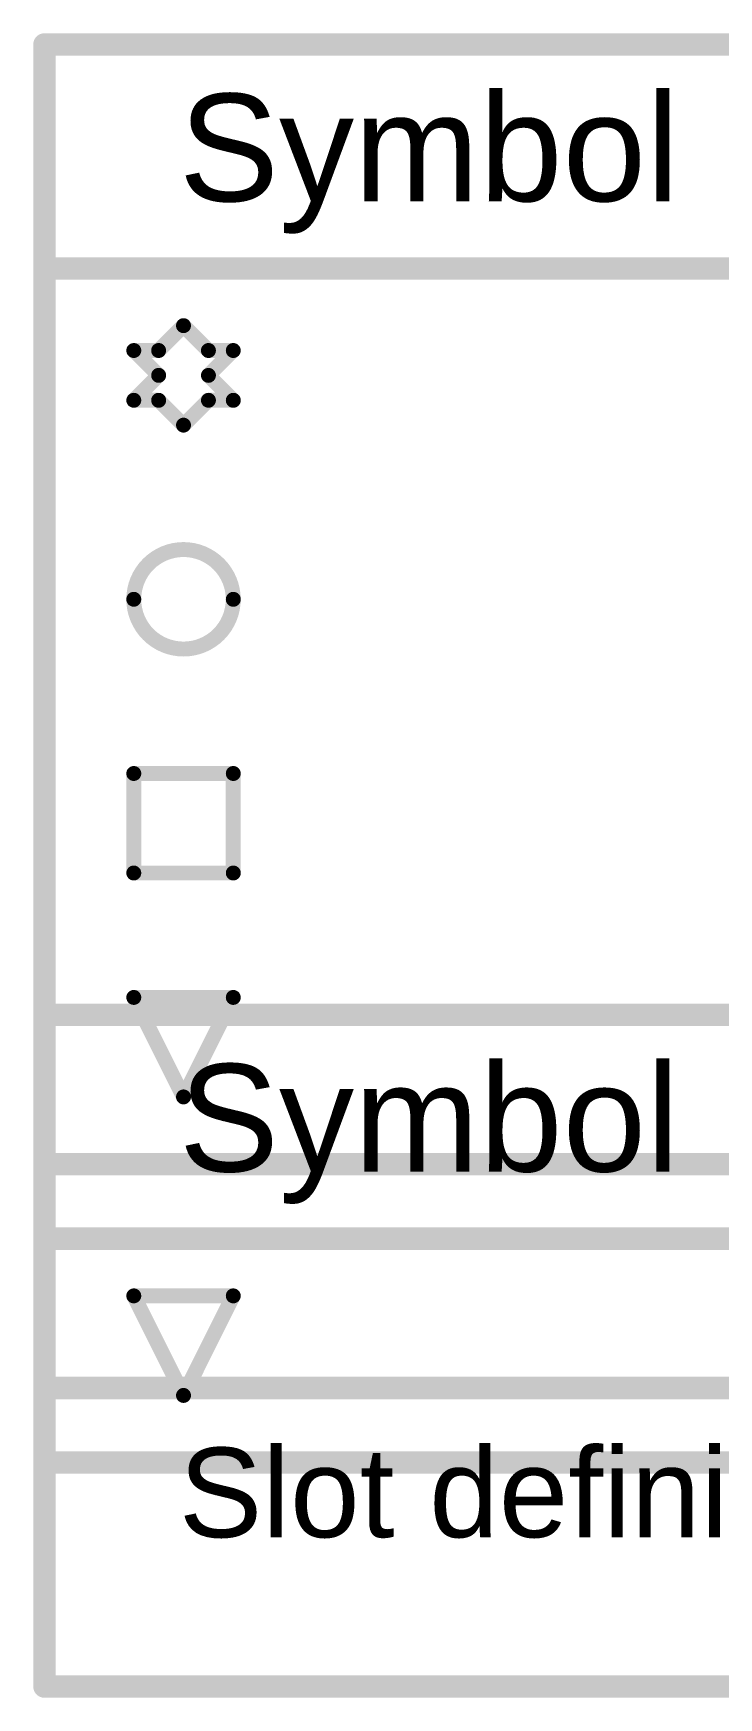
# Model space of a CAD drawing. Header units: inches. Extents: x -6 to 283, y -12 to 154.
# Drawn here: x 12.63 to 24.29, y 39.83 to 68.15 of the extents above; entities that cross this region are included whole.
import ezdxf

# ---------------------------------------------------------------- set-up
doc = ezdxf.new("R2010")
doc.units = ezdxf.units.IN
doc.layers.add('Drill Drawing', color=1, linetype='Continuous')
doc.styles.add('Arial', font='', dxfattribs={"height": 0.2})
doc.styles.get('Arial').set_extended_font_data('Arial')

msp = doc.modelspace()

# ---------------------------------------------------------------- linework, layer by layer
at = {"layer": 'Drill Drawing'}
for points in [[(12.823, 67.962, 0.381, 0.381, 0), (282.852, 67.962, 0.381, 0.381, 0)], [(12.823, 45.102, 0.381, 0.381, 0), (12.823, 67.962, 0.381, 0.381, 0)], [(12.823, 64.152, 0.381, 0.381, 0), (282.852, 64.152, 0.381, 0.381, 0)], [(14.765, 62.755, 0.254, 0.254, 0), (15.189, 63.178, 0.254, 0.254, 0)], [(15.189, 63.178, 0.254, 0.254, 0), (15.612, 62.755, 0.254, 0.254, 0)], [(14.342, 62.755, 0.254, 0.254, 0), (14.765, 62.332, 0.254, 0.254, 0)], [(14.342, 62.755, 0.254, 0.254, 0), (14.765, 62.755, 0.254, 0.254, 0)], [(15.612, 62.755, 0.254, 0.254, 0), (16.035, 62.755, 0.254, 0.254, 0)], [(15.612, 62.332, 0.254, 0.254, 0), (16.035, 62.755, 0.254, 0.254, 0)], [(14.342, 61.908, 0.254, 0.254, 0), (14.765, 62.332, 0.254, 0.254, 0)], [(15.612, 62.332, 0.254, 0.254, 0), (16.035, 61.908, 0.254, 0.254, 0)], [(14.342, 61.908, 0.254, 0.254, 0), (14.765, 61.908, 0.254, 0.254, 0)], [(14.765, 61.908, 0.254, 0.254, 0), (15.189, 61.485, 0.254, 0.254, 0)], [(15.189, 61.485, 0.254, 0.254, 0), (15.612, 61.908, 0.254, 0.254, 0)], [(15.612, 61.908, 0.254, 0.254, 0), (16.035, 61.908, 0.254, 0.254, 0)], [(14.342, 55.558, 0.254, 0.254, 0), (16.035, 55.558, 0.254, 0.254, 0)], [(14.342, 53.865, 0.254, 0.254, 0), (14.342, 55.558, 0.254, 0.254, 0)], [(16.035, 53.865, 0.254, 0.254, 0), (16.035, 55.558, 0.254, 0.254, 0)], [(14.342, 53.865, 0.254, 0.254, 0), (16.035, 53.865, 0.254, 0.254, 0)], [(14.342, 51.748, 0.254, 0.254, 0), (16.035, 51.748, 0.254, 0.254, 0)], [(14.342, 51.748, 0.254, 0.254, 0), (15.189, 50.055, 0.254, 0.254, 0)], [(15.189, 50.055, 0.254, 0.254, 0), (16.035, 51.748, 0.254, 0.254, 0)], [(12.823, 51.453, 0.381, 0.381, 0), (271.934, 51.453, 0.381, 0.381, 0)], [(12.823, 40.023, 0.381, 0.381, 0), (12.823, 51.453, 0.381, 0.381, 0)], [(12.823, 51.453, 0.381, 0.381, 0), (276.504, 51.453, 0.381, 0.381, 0)], [(12.823, 40.023, 0.381, 0.381, 0), (12.823, 51.453, 0.381, 0.381, 0)], [(12.823, 51.453, 0.381, 0.381, 0), (273.457, 51.453, 0.381, 0.381, 0)], [(12.823, 40.023, 0.381, 0.381, 0), (12.823, 51.453, 0.381, 0.381, 0)], [(12.823, 48.912, 0.381, 0.381, 0), (282.852, 48.912, 0.381, 0.381, 0)], [(12.823, 47.643, 0.381, 0.381, 0), (271.934, 47.643, 0.381, 0.381, 0)], [(12.823, 47.643, 0.381, 0.381, 0), (276.504, 47.643, 0.381, 0.381, 0)], [(12.823, 47.643, 0.381, 0.381, 0), (273.457, 47.643, 0.381, 0.381, 0)], [(14.342, 46.67, 0.254, 0.254, 0), (16.035, 46.67, 0.254, 0.254, 0)], [(14.342, 46.67, 0.254, 0.254, 0), (15.189, 44.976, 0.254, 0.254, 0)], [(14.342, 46.67, 0.254, 0.254, 0), (16.035, 46.67, 0.254, 0.254, 0)], [(14.342, 46.67, 0.254, 0.254, 0), (15.189, 44.976, 0.254, 0.254, 0)], [(14.342, 46.67, 0.254, 0.254, 0), (16.035, 46.67, 0.254, 0.254, 0)], [(14.342, 46.67, 0.254, 0.254, 0), (15.189, 44.976, 0.254, 0.254, 0)], [(15.189, 44.976, 0.254, 0.254, 0), (16.035, 46.67, 0.254, 0.254, 0)], [(15.189, 44.976, 0.254, 0.254, 0), (16.035, 46.67, 0.254, 0.254, 0)], [(15.189, 44.976, 0.254, 0.254, 0), (16.035, 46.67, 0.254, 0.254, 0)], [(12.823, 45.102, 0.381, 0.381, 0), (282.852, 45.102, 0.381, 0.381, 0)], [(12.823, 43.833, 0.381, 0.381, 0), (271.934, 43.833, 0.381, 0.381, 0)], [(12.823, 43.833, 0.381, 0.381, 0), (276.504, 43.833, 0.381, 0.381, 0)], [(12.823, 43.833, 0.381, 0.381, 0), (273.457, 43.833, 0.381, 0.381, 0)], [(12.823, 40.023, 0.381, 0.381, 0), (271.934, 40.023, 0.381, 0.381, 0)], [(12.823, 40.023, 0.381, 0.381, 0), (276.504, 40.023, 0.381, 0.381, 0)], [(12.823, 40.023, 0.381, 0.381, 0), (273.457, 40.023, 0.381, 0.381, 0)]]:
    msp.add_lwpolyline(points, format="xyseb", dxfattribs=at)
for points in [[(12.728, 67.962, 0.191, 0.191, 1), (12.919, 67.962, 0.191, 0.191, 1)], [(12.728, 67.962, 0.191, 0.191, 1), (12.919, 67.962, 0.191, 0.191, 1)], [(12.728, 64.152, 0.191, 0.191, 1), (12.919, 64.152, 0.191, 0.191, 1)], [(15.125, 63.178, 0.127, 0.127, 1), (15.252, 63.178, 0.127, 0.127, 1)], [(15.125, 63.178, 0.127, 0.127, 1), (15.252, 63.178, 0.127, 0.127, 1)], [(14.279, 62.755, 0.127, 0.127, 1), (14.406, 62.755, 0.127, 0.127, 1)], [(14.279, 62.755, 0.127, 0.127, 1), (14.406, 62.755, 0.127, 0.127, 1)], [(14.702, 62.755, 0.127, 0.127, 1), (14.829, 62.755, 0.127, 0.127, 1)], [(14.702, 62.755, 0.127, 0.127, 1), (14.829, 62.755, 0.127, 0.127, 1)], [(15.549, 62.755, 0.127, 0.127, 1), (15.676, 62.755, 0.127, 0.127, 1)], [(15.549, 62.755, 0.127, 0.127, 1), (15.676, 62.755, 0.127, 0.127, 1)], [(15.972, 62.755, 0.127, 0.127, 1), (16.099, 62.755, 0.127, 0.127, 1)], [(15.972, 62.755, 0.127, 0.127, 1), (16.099, 62.755, 0.127, 0.127, 1)], [(14.702, 62.332, 0.127, 0.127, 1), (14.829, 62.332, 0.127, 0.127, 1)], [(14.702, 62.332, 0.127, 0.127, 1), (14.829, 62.332, 0.127, 0.127, 1)], [(15.549, 62.332, 0.127, 0.127, 1), (15.676, 62.332, 0.127, 0.127, 1)], [(15.549, 62.332, 0.127, 0.127, 1), (15.676, 62.332, 0.127, 0.127, 1)], [(14.279, 61.908, 0.127, 0.127, 1), (14.406, 61.908, 0.127, 0.127, 1)], [(14.279, 61.908, 0.127, 0.127, 1), (14.406, 61.908, 0.127, 0.127, 1)], [(14.702, 61.908, 0.127, 0.127, 1), (14.829, 61.908, 0.127, 0.127, 1)], [(14.702, 61.908, 0.127, 0.127, 1), (14.829, 61.908, 0.127, 0.127, 1)], [(15.549, 61.908, 0.127, 0.127, 1), (15.676, 61.908, 0.127, 0.127, 1)], [(15.549, 61.908, 0.127, 0.127, 1), (15.676, 61.908, 0.127, 0.127, 1)], [(15.972, 61.908, 0.127, 0.127, 1), (16.099, 61.908, 0.127, 0.127, 1)], [(15.972, 61.908, 0.127, 0.127, 1), (16.099, 61.908, 0.127, 0.127, 1)], [(15.125, 61.485, 0.127, 0.127, 1), (15.252, 61.485, 0.127, 0.127, 1)], [(15.125, 61.485, 0.127, 0.127, 1), (15.252, 61.485, 0.127, 0.127, 1)], [(16.035, 58.522, 0.254, 0.254, 1), (14.342, 58.522, 0.254, 0.254, 1)], [(14.279, 58.522, 0.127, 0.127, 1), (14.406, 58.522, 0.127, 0.127, 1)], [(15.972, 58.522, 0.127, 0.127, 1), (16.099, 58.522, 0.127, 0.127, 1)], [(14.279, 55.558, 0.127, 0.127, 1), (14.406, 55.558, 0.127, 0.127, 1)], [(14.279, 55.558, 0.127, 0.127, 1), (14.406, 55.558, 0.127, 0.127, 1)], [(15.972, 55.558, 0.127, 0.127, 1), (16.099, 55.558, 0.127, 0.127, 1)], [(15.972, 55.558, 0.127, 0.127, 1), (16.099, 55.558, 0.127, 0.127, 1)], [(14.279, 53.865, 0.127, 0.127, 1), (14.406, 53.865, 0.127, 0.127, 1)], [(14.279, 53.865, 0.127, 0.127, 1), (14.406, 53.865, 0.127, 0.127, 1)], [(15.972, 53.865, 0.127, 0.127, 1), (16.099, 53.865, 0.127, 0.127, 1)], [(15.972, 53.865, 0.127, 0.127, 1), (16.099, 53.865, 0.127, 0.127, 1)], [(14.279, 51.748, 0.127, 0.127, 1), (14.406, 51.748, 0.127, 0.127, 1)], [(14.279, 51.748, 0.127, 0.127, 1), (14.406, 51.748, 0.127, 0.127, 1)], [(15.972, 51.748, 0.127, 0.127, 1), (16.099, 51.748, 0.127, 0.127, 1)], [(15.972, 51.748, 0.127, 0.127, 1), (16.099, 51.748, 0.127, 0.127, 1)], [(12.728, 51.453, 0.191, 0.191, 1), (12.919, 51.453, 0.191, 0.191, 1)], [(12.728, 51.453, 0.191, 0.191, 1), (12.919, 51.453, 0.191, 0.191, 1)], [(12.728, 51.453, 0.191, 0.191, 1), (12.919, 51.453, 0.191, 0.191, 1)], [(12.728, 51.453, 0.191, 0.191, 1), (12.919, 51.453, 0.191, 0.191, 1)], [(12.728, 51.453, 0.191, 0.191, 1), (12.919, 51.453, 0.191, 0.191, 1)], [(12.728, 51.453, 0.191, 0.191, 1), (12.919, 51.453, 0.191, 0.191, 1)], [(15.125, 50.055, 0.127, 0.127, 1), (15.252, 50.055, 0.127, 0.127, 1)], [(15.125, 50.055, 0.127, 0.127, 1), (15.252, 50.055, 0.127, 0.127, 1)], [(12.728, 48.912, 0.191, 0.191, 1), (12.919, 48.912, 0.191, 0.191, 1)], [(12.728, 47.643, 0.191, 0.191, 1), (12.919, 47.643, 0.191, 0.191, 1)], [(12.728, 47.643, 0.191, 0.191, 1), (12.919, 47.643, 0.191, 0.191, 1)], [(12.728, 47.643, 0.191, 0.191, 1), (12.919, 47.643, 0.191, 0.191, 1)], [(14.279, 46.67, 0.127, 0.127, 1), (14.406, 46.67, 0.127, 0.127, 1)], [(14.279, 46.67, 0.127, 0.127, 1), (14.406, 46.67, 0.127, 0.127, 1)], [(14.279, 46.67, 0.127, 0.127, 1), (14.406, 46.67, 0.127, 0.127, 1)], [(14.279, 46.67, 0.127, 0.127, 1), (14.406, 46.67, 0.127, 0.127, 1)], [(14.279, 46.67, 0.127, 0.127, 1), (14.406, 46.67, 0.127, 0.127, 1)], [(14.279, 46.67, 0.127, 0.127, 1), (14.406, 46.67, 0.127, 0.127, 1)], [(15.972, 46.67, 0.127, 0.127, 1), (16.099, 46.67, 0.127, 0.127, 1)], [(15.972, 46.67, 0.127, 0.127, 1), (16.099, 46.67, 0.127, 0.127, 1)], [(15.972, 46.67, 0.127, 0.127, 1), (16.099, 46.67, 0.127, 0.127, 1)], [(15.972, 46.67, 0.127, 0.127, 1), (16.099, 46.67, 0.127, 0.127, 1)], [(15.972, 46.67, 0.127, 0.127, 1), (16.099, 46.67, 0.127, 0.127, 1)], [(15.972, 46.67, 0.127, 0.127, 1), (16.099, 46.67, 0.127, 0.127, 1)], [(12.728, 45.102, 0.191, 0.191, 1), (12.919, 45.102, 0.191, 0.191, 1)], [(12.728, 45.102, 0.191, 0.191, 1), (12.919, 45.102, 0.191, 0.191, 1)], [(15.125, 44.976, 0.127, 0.127, 1), (15.252, 44.976, 0.127, 0.127, 1)], [(15.125, 44.976, 0.127, 0.127, 1), (15.252, 44.976, 0.127, 0.127, 1)], [(15.125, 44.976, 0.127, 0.127, 1), (15.252, 44.976, 0.127, 0.127, 1)], [(15.125, 44.976, 0.127, 0.127, 1), (15.252, 44.976, 0.127, 0.127, 1)], [(15.125, 44.976, 0.127, 0.127, 1), (15.252, 44.976, 0.127, 0.127, 1)], [(15.125, 44.976, 0.127, 0.127, 1), (15.252, 44.976, 0.127, 0.127, 1)], [(12.728, 43.833, 0.191, 0.191, 1), (12.919, 43.833, 0.191, 0.191, 1)], [(12.728, 43.833, 0.191, 0.191, 1), (12.919, 43.833, 0.191, 0.191, 1)], [(12.728, 43.833, 0.191, 0.191, 1), (12.919, 43.833, 0.191, 0.191, 1)], [(12.728, 40.023, 0.191, 0.191, 1), (12.919, 40.023, 0.191, 0.191, 1)], [(12.728, 40.023, 0.191, 0.191, 1), (12.919, 40.023, 0.191, 0.191, 1)], [(12.728, 40.023, 0.191, 0.191, 1), (12.919, 40.023, 0.191, 0.191, 1)], [(12.728, 40.023, 0.191, 0.191, 1), (12.919, 40.023, 0.191, 0.191, 1)], [(12.728, 40.023, 0.191, 0.191, 1), (12.919, 40.023, 0.191, 0.191, 1)], [(12.728, 40.023, 0.191, 0.191, 1), (12.919, 40.023, 0.191, 0.191, 1)]]:
    msp.add_lwpolyline(points, format="xyseb", close=True, dxfattribs=at)

# ---------------------------------------------------------------- texts
at = {"layer": 'Drill Drawing', "style": 'Arial'}
for s, height, p in [('Symbol', 1.8288, (15.109, 65.295)), ('Symbol', 1.8288, (15.109, 48.786)), ('Symbol', 1.8288, (15.109, 48.786)), ('Symbol', 1.8288, (15.109, 48.786)), ('Slot definitions :', 1.524, (15.109, 42.563))]:
    msp.add_text(s, height=height, dxfattribs=at).set_placement(p)

doc.saveas('drawing.dxf')
